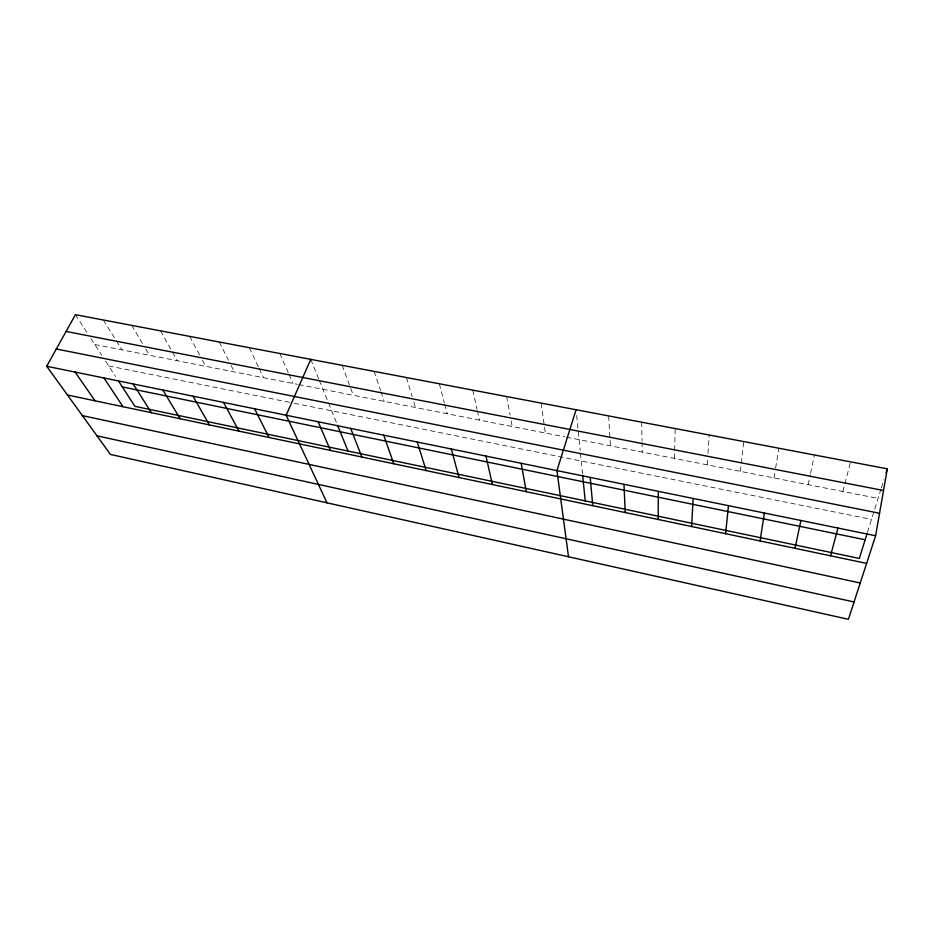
<?xml version="1.0" encoding="UTF-8"?>
<svg xmlns="http://www.w3.org/2000/svg" width="934" height="934" viewBox="0 0 934 934"><rect width="100%" height="100%" fill="white"/><g stroke="black" fill="none" stroke-linecap="round" stroke-linejoin="round"><path stroke-width="0.7" stroke-dasharray="4.67 3.5" d="M674.465 458.407L675.189 428.554M707.166 464.828L707.563 459.154M707.949 453.469L709.21 435.011M740.358 471.343L743.756 441.572M774.029 477.963L775.395 469.463M775.617 468.051L778.816 448.227M808.19 484.676L810.268 474.776M810.56 473.363L814.425 454.986M842.865 491.494L850.582 461.851M867.499 532.252L873.932 511.645M874.738 509.065L881.007 488.996M881.427 487.653L883.938 479.586M94.778 344.518L297.269 384.294M298.693 384.574L565.035 436.902M566.448 437.182L878.065 498.406M108.694 365.941L292.821 402.986M294.198 403.254L871.504 519.409M75.42 314.688L87.808 333.777M90.913 338.552L101.829 355.364M105.635 361.236L115.594 376.565M103.37 320L121.934 349.841M131.729 325.382L142.809 344.051M145.762 349.036L149.452 355.259M160.485 330.834L177.367 360.734M189.672 336.38L199.666 355.083M202.328 360.069L205.655 366.303M219.28 341.996L228.456 360.22M231.083 365.428L234.364 371.93M249.32 347.705L258.543 367.237M259.162 368.545L263.47 377.651M279.815 353.496L288.408 373.028M288.98 374.336L292.996 383.454M310.765 359.368L318.704 378.912M319.241 380.22L327.367 400.207M328.441 402.858L337.034 424.001M342.183 365.334L353.332 395.316M374.067 371.382L380.5 390.47M380.955 391.825L384.166 401.363M406.453 377.534L412.186 396.611M413.82 402.064L415.455 407.516M439.33 383.781L444.339 402.858M444.701 404.212L447.211 413.75M472.721 390.12L476.994 409.185M477.297 410.551L479.434 420.09M506.637 396.553L510.057 415.105M511.108 420.802L512.147 426.511M541.09 403.091L545.363 433.037M576.663 415.443L580.177 450.48M580.434 453.118L582.536 474.11M608.641 415.922L610.427 445.822M641.67 422.191L642.008 440.685M642.032 442.109L642.218 452.068"/><path stroke-width="1.4" d="M658.201 519.491L658.283 491.319M691.65 526.531L693.11 498.441M725.601 533.688L728.473 505.668M760.054 540.949L764.397 513.023M875.625 535.766L887.3 468.821L75.42 314.688L46.7 366.268L110.457 454.438L848.399 619.312L875.625 535.766L46.7 366.268M795.032 548.316L800.882 520.483M830.548 555.8L837.961 528.06M867.102 533.512L859.315 558.439L134.916 406.325L118.583 381.177M886.039 472.861L887.3 468.821M576.091 409.746L556.933 470.596L568.514 556.781M310.765 359.368L286.154 415.233L326.982 502.819M66.092 331.442L883.517 490.502M56.32 348.977L879.548 513.256M122.319 386.933L865.141 539.782M67.481 395.012L866.612 563.4M82.39 415.63L860.237 582.991M96.984 435.816L854.05 601.963M75.105 372.082L95.058 400.826M103.931 377.978L123.031 406.722M133.177 383.956L151.39 412.7M162.866 390.027L180.169 418.759M192.988 396.179L209.356 424.912M223.576 402.437L238.976 431.146M254.632 408.788L269.027 437.486M318.167 421.783L330.473 450.433M337.559 425.297L348.043 451.075M350.682 428.426L361.89 457.053M383.711 435.174L393.774 463.766M417.253 442.039L426.149 470.584M451.344 449.009L459.026 477.519M485.972 456.084L492.405 484.548M521.16 463.287L526.309 491.693M582.664 475.383L585.221 500.881M590.206 477.402L592.751 505.691M623.982 484.302L625.231 512.544"/></g></svg>
